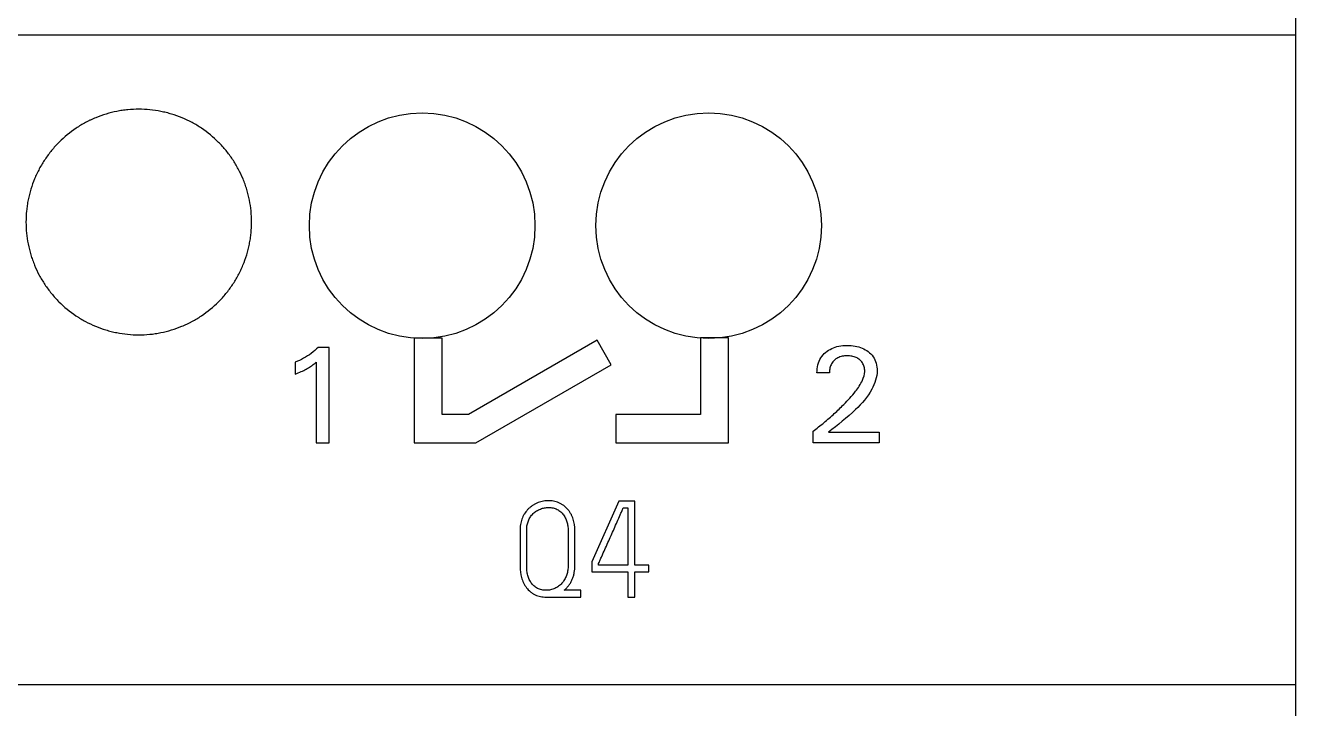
# Model space of a CAD drawing. Extents: x 0 to 420, y 0 to 297.
# Drawn here: x 138.15 to 160.67, y 159.23 to 171.34 of the extents above; entities that cross this region are included whole.
import ezdxf

# ---------------------------------------------------------------- set-up
doc = ezdxf.new("R2010")
doc.units = 0
doc.header["$LTSCALE"] = 23.1
doc.layers.add('10000_FRONT', color=7, linetype='CONTINUOUS')
doc.layers.add('10500_FRONT_LABELING', color=7, linetype='CONTINUOUS')

msp = doc.modelspace()

# ---------------------------------------------------------------- linework, layer by layer
at = {"layer": '10000_FRONT', "color": 7, "linetype": 'CONTINUOUS'}
for p, q in [((160.667, 238.654), (160.667, 148.654)), ((89.167, 171.173), (160.667, 171.173)), ((145.037, 165.793), (145.037, 163.939)), ((145.534, 165.793), (145.037, 165.793)), ((145.534, 164.44), (145.534, 165.793)), ((148.284, 165.757), (146, 164.44)), ((148.534, 165.324), (148.284, 165.757)), ((150.115, 165.799), (150.115, 164.439)), ((150.615, 165.799), (150.115, 165.799)), ((150.615, 163.939), (150.615, 165.799)), ((146.132, 163.939), (148.534, 165.324)), ((146, 164.44), (145.534, 164.44)), ((148.615, 164.439), (148.615, 163.939)), ((150.115, 164.439), (148.615, 164.439)), ((145.037, 163.939), (146.132, 163.939)), ((148.615, 163.939), (150.615, 163.939)), ((89.167, 159.654), (160.667, 159.654)), ((138.155, 159.651), (138.157, 159.654)), ((142.158, 159.651), (138.155, 159.651)), ((142.157, 159.654), (142.158, 159.651)), ((143.235, 159.651), (143.237, 159.654)), ((147.238, 159.651), (143.235, 159.651)), ((147.237, 159.654), (147.238, 159.651)), ((148.315, 159.651), (148.317, 159.654)), ((152.318, 159.651), (148.315, 159.651)), ((152.317, 159.654), (152.318, 159.651))]:
    msp.add_line(p, q, dxfattribs=at)
for centre in [(145.181, 167.79), (150.261, 167.79)]:
    msp.add_circle(centre, 2, dxfattribs=at)
for points, knots in [([(142.157, 167.854), (142.157, 167.92), (142.153, 167.985), (142.141, 168.115), (142.131, 168.179), (142.106, 168.307), (142.09, 168.37), (142.062, 168.464), (142.051, 168.495), (142.029, 168.557), (142.017, 168.588), (141.98, 168.679), (141.924, 168.797), (141.857, 168.908), (141.803, 168.99), (141.784, 169.017), (141.745, 169.069), (141.725, 169.095), (141.662, 169.172), (141.618, 169.22), (141.48, 169.359), (141.379, 169.442), (141.243, 169.533), (141.215, 169.551), (141.158, 169.585), (141.13, 169.601), (141.043, 169.648), (140.984, 169.676), (140.864, 169.726), (140.802, 169.748), (140.708, 169.776), (140.677, 169.785), (140.613, 169.801), (140.581, 169.808), (140.484, 169.828), (140.354, 169.847), (140.224, 169.853), (140.093, 169.854), (140.028, 169.851), (139.929, 169.841), (139.896, 169.837), (139.831, 169.827), (139.799, 169.822), (139.703, 169.802), (139.639, 169.787), (139.514, 169.749), (139.453, 169.727), (139.362, 169.689), (139.332, 169.676), (139.287, 169.655), (139.272, 169.648), (139.243, 169.633), (139.17, 169.595), (139.1, 169.553), (138.937, 169.444), (138.836, 169.361), (138.719, 169.245), (138.697, 169.221), (138.653, 169.172), (138.631, 169.147), (138.569, 169.072), (138.53, 169.019), (138.458, 168.911), (138.424, 168.855), (138.378, 168.768), (138.363, 168.739), (138.335, 168.679), (138.321, 168.649), (138.284, 168.559), (138.24, 168.436), (138.208, 168.309), (138.189, 168.213), (138.183, 168.181), (138.174, 168.116), (138.17, 168.084), (138.16, 167.985), (138.157, 167.92), (138.157, 167.854)], [0, 0, 0, 0, 0.03125, 0.03125, 0.0625, 0.0625, 0.09375, 0.09375, 0.109375, 0.109375, 0.125, 0.125, 0.15625, 0.1875, 0.1875, 0.203125, 0.203125, 0.21875, 0.21875, 0.25, 0.25, 0.3125, 0.3125, 0.328125, 0.328125, 0.34375, 0.34375, 0.375, 0.375, 0.40625, 0.40625, 0.421875, 0.421875, 0.4375, 0.4375, 0.46875, 0.5, 0.5, 0.53125, 0.53125, 0.546875, 0.546875, 0.5625, 0.5625, 0.59375, 0.59375, 0.625, 0.625, 0.640625, 0.640625, 0.648438, 0.648438, 0.65625, 0.6875, 0.6875, 0.75, 0.75, 0.765625, 0.765625, 0.78125, 0.78125, 0.8125, 0.8125, 0.84375, 0.84375, 0.859375, 0.859375, 0.875, 0.875, 0.90625, 0.9375, 0.9375, 0.953125, 0.953125, 0.96875, 0.96875, 1, 1, 1, 1]), ([(138.157, 167.854), (138.157, 167.788), (138.16, 167.722), (138.173, 167.592), (138.182, 167.528), (138.208, 167.401), (138.223, 167.337), (138.252, 167.243), (138.262, 167.212), (138.284, 167.15), (138.296, 167.119), (138.334, 167.028), (138.389, 166.911), (138.456, 166.799), (138.51, 166.717), (138.529, 166.691), (138.568, 166.638), (138.588, 166.612), (138.651, 166.535), (138.695, 166.487), (138.833, 166.348), (138.934, 166.265), (139.057, 166.183), (139.071, 166.174), (139.098, 166.156), (139.112, 166.148), (139.155, 166.122), (139.183, 166.106), (139.27, 166.06), (139.329, 166.032), (139.449, 165.982), (139.511, 165.96), (139.605, 165.931), (139.636, 165.922), (139.7, 165.906), (139.733, 165.899), (139.83, 165.879), (139.959, 165.86), (140.09, 165.854), (140.22, 165.853), (140.286, 165.857), (140.384, 165.866), (140.417, 165.87), (140.482, 165.88), (140.514, 165.886), (140.611, 165.905), (140.674, 165.921), (140.799, 165.958), (140.86, 165.98), (140.951, 166.018), (140.981, 166.031), (141.026, 166.052), (141.041, 166.06), (141.07, 166.074), (141.143, 166.112), (141.214, 166.154), (141.376, 166.263), (141.477, 166.346), (141.594, 166.462), (141.617, 166.486), (141.661, 166.535), (141.682, 166.56), (141.744, 166.636), (141.783, 166.688), (141.855, 166.796), (141.889, 166.852), (141.935, 166.939), (141.95, 166.968), (141.978, 167.028), (141.992, 167.058), (142.029, 167.149), (142.073, 167.271), (142.105, 167.398), (142.124, 167.494), (142.13, 167.526), (142.14, 167.591), (142.144, 167.623), (142.153, 167.722), (142.157, 167.788), (142.157, 167.854)], [0, 0, 0, 0, 0.03125, 0.03125, 0.0625, 0.0625, 0.09375, 0.09375, 0.109375, 0.109375, 0.125, 0.125, 0.15625, 0.1875, 0.1875, 0.203125, 0.203125, 0.21875, 0.21875, 0.25, 0.25, 0.3125, 0.3125, 0.320312, 0.320312, 0.328125, 0.328125, 0.34375, 0.34375, 0.375, 0.375, 0.40625, 0.40625, 0.421875, 0.421875, 0.4375, 0.4375, 0.46875, 0.5, 0.5, 0.53125, 0.53125, 0.546875, 0.546875, 0.5625, 0.5625, 0.59375, 0.59375, 0.625, 0.625, 0.640625, 0.640625, 0.648438, 0.648438, 0.65625, 0.6875, 0.6875, 0.75, 0.75, 0.765625, 0.765625, 0.78125, 0.78125, 0.8125, 0.8125, 0.84375, 0.84375, 0.859375, 0.859375, 0.875, 0.875, 0.90625, 0.9375, 0.9375, 0.953125, 0.953125, 0.96875, 0.96875, 1, 1, 1, 1])]:
    msp.add_open_spline(points, degree=3, knots=knots, dxfattribs=at)
at = {"layer": '10500_FRONT_LABELING', "color": 7, "linetype": 'CONTINUOUS'}
for p, q in [((143.531, 165.631), (143.338, 165.631)), ((143.531, 163.94), (143.531, 165.631)), ((142.931, 165.369), (142.931, 165.157)), ((143.303, 165.368), (143.303, 163.94)), ((152.401, 165.181), (152.181, 165.181)), ((152.111, 163.94), (152.111, 164.144)), ((152.388, 164.126), (153.283, 164.126)), ((153.283, 164.126), (153.283, 163.94)), ((143.303, 163.94), (143.531, 163.94)), ((153.283, 163.94), (152.111, 163.94)), ((148.668, 162.904), (148.192, 161.828)), ((148.949, 162.904), (148.668, 162.904)), ((148.949, 161.772), (148.949, 162.904)), ((148.746, 162.786), (148.829, 162.786)), ((148.829, 162.786), (148.829, 161.772)), ((146.917, 162.39), (146.917, 161.746)), ((147.035, 161.746), (147.035, 162.39)), ((147.768, 162.39), (147.768, 161.76)), ((147.888, 161.76), (147.888, 162.39)), ((148.192, 161.828), (148.192, 161.654)), ((148.31, 161.772), (148.31, 161.802)), ((148.829, 161.772), (148.31, 161.772)), ((149.199, 161.772), (148.949, 161.772)), ((149.199, 161.654), (149.199, 161.772)), ((148.192, 161.654), (148.829, 161.654)), ((148.829, 161.654), (148.829, 161.204)), ((148.949, 161.204), (148.949, 161.654)), ((148.949, 161.654), (149.199, 161.654)), ((147.992, 161.324), (147.699, 161.324)), ((147.992, 161.204), (147.992, 161.324)), ((147.379, 161.204), (147.992, 161.204)), ((148.829, 161.204), (148.949, 161.204))]:
    msp.add_line(p, q, dxfattribs=at)
for points, knots in [([(143.338, 165.631), (143.299, 165.593), (143.216, 165.522), (143.079, 165.434), (142.981, 165.389), (142.931, 165.369)], [0, 0, 0, 0, 0.335376, 0.666733, 1, 1, 1, 1]), ([(152.181, 165.181), (152.18, 165.229), (152.19, 165.322), (152.243, 165.448), (152.33, 165.546), (152.441, 165.617), (152.572, 165.658), (152.713, 165.669), (152.854, 165.659), (152.981, 165.623), (153.092, 165.56), (153.182, 165.47), (153.238, 165.349), (153.263, 165.147), (153.152, 164.839), (152.842, 164.476), (152.543, 164.256), (152.388, 164.126)], [0, 0, 0, 0, 0.047634, 0.090966, 0.134024, 0.175852, 0.219839, 0.26854, 0.316048, 0.358805, 0.398874, 0.441275, 0.482994, 0.528552, 0.640457, 0.793497, 1, 1, 1, 1]), ([(142.931, 165.157), (142.966, 165.171), (143.032, 165.198), (143.122, 165.242), (143.187, 165.281), (143.234, 165.313), (143.268, 165.339), (143.291, 165.358), (143.303, 165.368)], [0, 0, 0, 0, 0.263331, 0.496838, 0.701719, 0.791454, 0.890837, 1, 1, 1, 1]), ([(152.111, 164.144), (152.177, 164.194), (152.305, 164.295), (152.487, 164.454), (152.677, 164.636), (152.851, 164.828), (152.985, 165.022), (153.035, 165.178), (153.022, 165.287), (152.991, 165.36), (152.939, 165.416), (152.874, 165.455), (152.798, 165.478), (152.714, 165.485), (152.629, 165.477), (152.55, 165.45), (152.485, 165.404), (152.436, 165.343), (152.407, 165.266), (152.401, 165.21), (152.401, 165.181)], [0, 0, 0, 0, 0.104116, 0.205085, 0.303144, 0.433178, 0.529839, 0.598022, 0.633057, 0.664801, 0.696393, 0.726886, 0.759247, 0.795227, 0.832181, 0.865789, 0.898315, 0.930542, 0.963549, 1, 1, 1, 1]), ([(147.888, 162.39), (147.888, 162.456), (147.88, 162.522), (147.854, 162.601), (147.848, 162.617), (147.835, 162.647), (147.828, 162.662), (147.812, 162.691), (147.803, 162.705), (147.789, 162.726), (147.784, 162.733), (147.774, 162.746), (147.769, 162.753), (147.741, 162.784), (147.717, 162.807), (147.677, 162.836), (147.663, 162.845), (147.634, 162.862), (147.619, 162.87), (147.573, 162.89), (147.541, 162.899), (147.492, 162.908), (147.475, 162.91), (147.442, 162.913), (147.425, 162.913), (147.392, 162.912), (147.375, 162.911), (147.341, 162.907), (147.325, 162.904), (147.276, 162.893), (147.245, 162.883), (147.199, 162.863), (147.184, 162.855), (147.155, 162.839), (147.141, 162.83), (147.114, 162.811), (147.1, 162.8), (147.082, 162.784), (147.075, 162.778), (147.063, 162.767), (147.057, 162.761), (147.029, 162.73), (147.009, 162.704), (146.983, 162.661), (146.975, 162.647), (146.961, 162.616), (146.954, 162.601), (146.943, 162.57), (146.938, 162.554), (146.93, 162.522), (146.927, 162.506), (146.921, 162.473), (146.92, 162.456), (146.917, 162.423), (146.917, 162.406), (146.917, 162.39)], [0, 0, 0, 0, 0.125, 0.125, 0.15625, 0.15625, 0.1875, 0.1875, 0.21875, 0.21875, 0.234375, 0.234375, 0.25, 0.25, 0.3125, 0.3125, 0.34375, 0.34375, 0.375, 0.375, 0.4375, 0.4375, 0.46875, 0.46875, 0.5, 0.5, 0.53125, 0.53125, 0.5625, 0.5625, 0.625, 0.625, 0.65625, 0.65625, 0.6875, 0.6875, 0.71875, 0.71875, 0.734375, 0.734375, 0.75, 0.75, 0.8125, 0.8125, 0.84375, 0.84375, 0.875, 0.875, 0.90625, 0.90625, 0.9375, 0.9375, 0.96875, 0.96875, 1, 1, 1, 1]), ([(147.035, 162.39), (147.035, 162.415), (147.036, 162.44), (147.043, 162.49), (147.049, 162.515), (147.062, 162.551), (147.067, 162.563), (147.078, 162.586), (147.083, 162.597), (147.096, 162.619), (147.103, 162.63), (147.118, 162.65), (147.126, 162.661), (147.152, 162.689), (147.171, 162.706), (147.202, 162.728), (147.213, 162.735), (147.235, 162.748), (147.247, 162.753), (147.282, 162.769), (147.306, 162.777), (147.343, 162.785), (147.356, 162.788), (147.381, 162.791), (147.394, 162.792), (147.419, 162.793), (147.432, 162.793), (147.458, 162.791), (147.47, 162.79), (147.508, 162.783), (147.532, 162.776), (147.567, 162.761), (147.579, 162.755), (147.601, 162.742), (147.612, 162.735), (147.642, 162.712), (147.661, 162.695), (147.694, 162.655), (147.707, 162.634), (147.725, 162.6), (147.73, 162.588), (147.739, 162.564), (147.744, 162.552), (147.754, 162.516), (147.76, 162.491), (147.766, 162.441), (147.768, 162.415), (147.768, 162.39)], [0, 0, 0, 0, 0.0625, 0.0625, 0.125, 0.125, 0.15625, 0.15625, 0.1875, 0.1875, 0.21875, 0.21875, 0.25, 0.25, 0.3125, 0.3125, 0.34375, 0.34375, 0.375, 0.375, 0.4375, 0.4375, 0.46875, 0.46875, 0.5, 0.5, 0.53125, 0.53125, 0.5625, 0.5625, 0.625, 0.625, 0.65625, 0.65625, 0.6875, 0.6875, 0.75, 0.75, 0.8125, 0.8125, 0.84375, 0.84375, 0.875, 0.875, 0.9375, 0.9375, 1, 1, 1, 1]), ([(148.31, 161.802), (148.315, 161.813), (148.319, 161.823), (148.329, 161.843), (148.333, 161.853), (148.347, 161.884), (148.356, 161.905), (148.384, 161.966), (148.402, 162.007), (148.438, 162.089), (148.456, 162.13), (148.493, 162.212), (148.511, 162.253), (148.548, 162.334), (148.566, 162.375), (148.602, 162.457), (148.62, 162.498), (148.656, 162.58), (148.674, 162.621), (148.701, 162.683), (148.71, 162.704), (148.728, 162.745), (148.737, 162.765), (148.746, 162.786)], [0, 0, 0, 0, 0.03125, 0.03125, 0.0625, 0.0625, 0.125, 0.125, 0.25, 0.25, 0.375, 0.375, 0.5, 0.5, 0.625, 0.625, 0.75, 0.75, 0.875, 0.875, 0.9375, 0.9375, 1, 1, 1, 1]), ([(146.917, 161.746), (146.917, 161.679), (146.924, 161.613), (146.948, 161.533), (146.953, 161.517), (146.965, 161.486), (146.972, 161.471), (146.986, 161.441), (146.994, 161.427), (147.007, 161.405), (147.012, 161.398), (147.021, 161.384), (147.026, 161.378), (147.051, 161.344), (147.074, 161.32), (147.113, 161.288), (147.126, 161.278), (147.155, 161.26), (147.184, 161.244), (147.215, 161.232), (147.246, 161.221), (147.263, 161.217), (147.312, 161.207), (147.345, 161.204), (147.379, 161.204)], [0, 0, 0, 0, 0.25, 0.25, 0.3125, 0.3125, 0.375, 0.375, 0.4375, 0.4375, 0.46875, 0.46875, 0.5, 0.5, 0.625, 0.625, 0.6875, 0.6875, 0.75, 0.8125, 0.8125, 0.875, 0.875, 1, 1, 1, 1]), ([(147.768, 161.76), (147.768, 161.734), (147.766, 161.707), (147.761, 161.668), (147.759, 161.655), (147.753, 161.63), (147.749, 161.617), (147.737, 161.579), (147.727, 161.555), (147.709, 161.52), (147.702, 161.509), (147.688, 161.487), (147.68, 161.476), (147.655, 161.445), (147.637, 161.426), (147.606, 161.401), (147.596, 161.394), (147.574, 161.379), (147.562, 161.372), (147.527, 161.354), (147.502, 161.345), (147.464, 161.334), (147.451, 161.331), (147.425, 161.327), (147.412, 161.325), (147.386, 161.324), (147.373, 161.324), (147.353, 161.325), (147.346, 161.325), (147.333, 161.326), (147.326, 161.327), (147.294, 161.333), (147.269, 161.34), (147.232, 161.356), (147.221, 161.362), (147.198, 161.376), (147.176, 161.391), (147.157, 161.409), (147.138, 161.427), (147.13, 161.438), (147.105, 161.469), (147.092, 161.491), (147.074, 161.527), (147.069, 161.54), (147.06, 161.564), (147.057, 161.577), (147.046, 161.615), (147.042, 161.641), (147.036, 161.693), (147.035, 161.719), (147.035, 161.746)], [0, 0, 0, 0, 0.0625, 0.0625, 0.09375, 0.09375, 0.125, 0.125, 0.1875, 0.1875, 0.21875, 0.21875, 0.25, 0.25, 0.3125, 0.3125, 0.34375, 0.34375, 0.375, 0.375, 0.4375, 0.4375, 0.46875, 0.46875, 0.5, 0.5, 0.53125, 0.53125, 0.546875, 0.546875, 0.5625, 0.5625, 0.625, 0.625, 0.65625, 0.65625, 0.6875, 0.71875, 0.71875, 0.75, 0.75, 0.8125, 0.8125, 0.84375, 0.84375, 0.875, 0.875, 0.9375, 0.9375, 1, 1, 1, 1]), ([(147.699, 161.324), (147.715, 161.337), (147.73, 161.351), (147.758, 161.381), (147.771, 161.397), (147.789, 161.422), (147.794, 161.43), (147.805, 161.447), (147.811, 161.456), (147.826, 161.483), (147.835, 161.501), (147.851, 161.539), (147.858, 161.558), (147.87, 161.597), (147.874, 161.617), (147.885, 161.678), (147.888, 161.719), (147.888, 161.76)], [0, 0, 0, 0, 0.125, 0.125, 0.25, 0.25, 0.3125, 0.3125, 0.375, 0.375, 0.5, 0.5, 0.625, 0.625, 0.75, 0.75, 1, 1, 1, 1])]:
    msp.add_open_spline(points, degree=3, knots=knots, dxfattribs=at)

doc.saveas('drawing.dxf')
